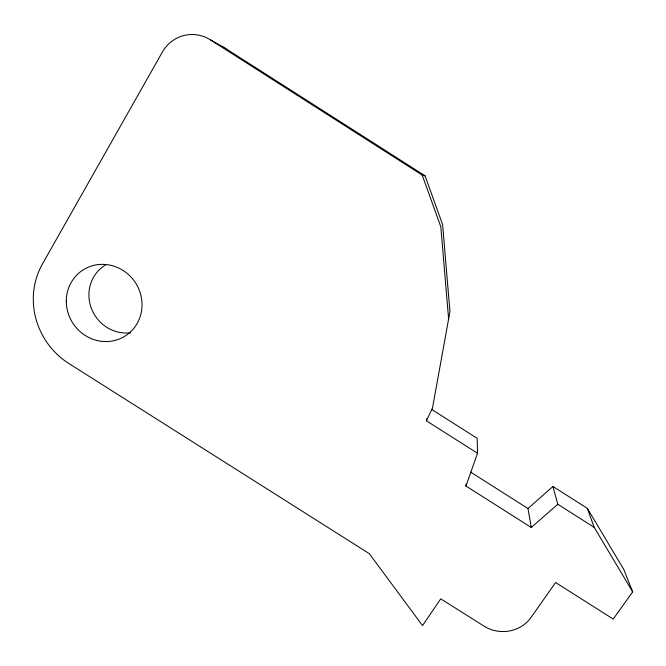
<?xml version="1.0" encoding="UTF-8"?>
<svg xmlns="http://www.w3.org/2000/svg" width="666" height="666" viewBox="0 0 666 666"><rect width="100%" height="100%" fill="white"/><g stroke="black" fill="none" stroke-linecap="round" stroke-linejoin="round"><path stroke-width="1" d="M531.293 527.497L527.972 508.516L552.947 486.471L557.775 504.237L531.293 527.497L465.959 486.03L465.992 484.065M465.959 486.03L477.514 453.255L426.382 420.787L426.781 418.772M426.382 420.787L432.517 407.967L449.95 311.613L442.615 224.575L425.083 175.841L225.857 48.626L210.639 39.993A36.855 35.132 79.5 0 0 162.304 52.173L42.399 264.077A73.585 69.997 56.4 0 0 68.956 363.569L369.247 553.604L422.527 625.599L440.726 598.834L483.882 626.032A34.249 32.517 7.6 0 0 531.135 617.299L555.586 582.525L613.203 619.064L632.7 591.849L623.709 569.297L587.32 508.316L552.947 486.471M210.639 39.993L422.202 175.075L425.083 175.841M431.576 409.357L477.189 438.336L477.514 453.255M557.775 504.237L594.197 527.372L632.7 591.849M470.629 472.111L527.972 508.516M587.32 508.316L594.197 527.372M422.202 175.075L440.825 226.815L448.626 319.097M221.52 46.287A34.674 33.142 80.1 0 1 225.857 48.626M130.744 332.75A36.98 35.29 56.9 0 1 91.234 308.017A36.98 35.29 56.9 0 1 105.836 264.76M66.292 301.024A39.186 37.271 56.4 0 0 122.96 337.329A39.186 37.271 56.4 0 0 123.227 270.538A39.186 37.271 56.4 0 0 66.292 301.024"/></g></svg>
